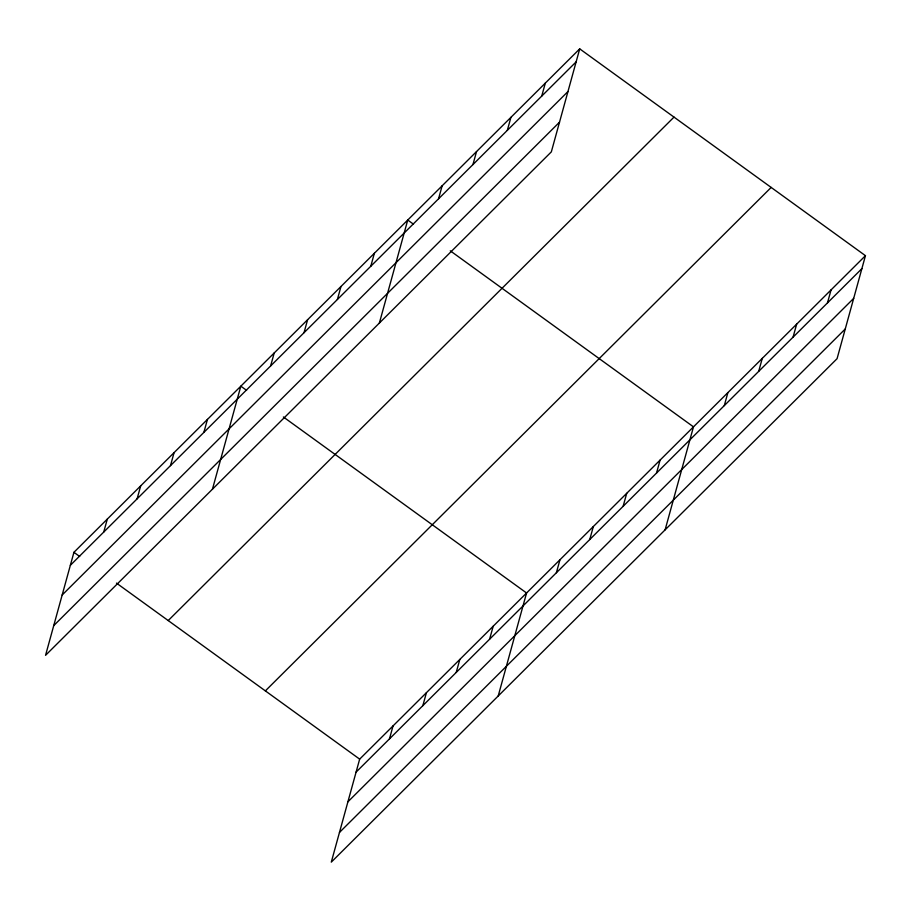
<?xml version="1.0" encoding="UTF-8"?>
<svg xmlns="http://www.w3.org/2000/svg" width="911" height="911" viewBox="0 0 911 911"><rect width="100%" height="100%" fill="white"/><g stroke="black" fill="none" stroke-linecap="round" stroke-linejoin="round"><path stroke-width="1.37" d="M579.715 48.864L73.928 552.317L45.55 655.328L551.337 151.864L579.715 48.864L865.45 255.672L837.072 358.683L331.285 862.136L359.663 759.136L865.45 255.672M103.729 532.081L107.304 519.088M137.106 498.852L140.693 485.859M170.494 465.623L174.069 452.63M203.87 432.395L207.446 419.402M212.457 489.184L240.834 386.173L246.585 390.341M270.635 365.937L274.211 352.944M304.023 332.709L307.599 319.715M337.4 299.48L340.976 286.498M370.788 266.263L374.364 253.269M379.375 323.041L407.741 220.041L413.492 224.197M438.555 198.792L442.142 185.798M472.957 164.561L476.533 151.568M507.347 130.33L510.923 117.337M541.738 96.088L545.313 83.095M389.464 738.901L393.04 725.908M422.841 705.672L426.428 692.679M456.229 672.443L459.804 659.45M489.606 639.215L493.193 626.221M498.203 695.993L526.569 592.993L283.378 416.976M556.37 572.757L559.958 559.764M589.759 539.528L593.334 526.535M623.135 506.3L626.722 493.306M656.524 473.071L660.099 460.078M665.11 529.86L693.476 426.849L450.296 250.832M724.302 405.611L727.878 392.618M758.692 371.369L762.268 358.376M793.082 337.138L796.658 324.145M827.473 302.907L831.06 289.914M70.341 565.31L576.139 61.857M62.164 595.008L567.952 91.555M53.738 625.618L559.525 122.165M168.216 620.562L674.003 117.109M265.363 690.88L771.162 187.427M356.087 772.118L861.874 268.665M347.9 801.828L853.687 298.375M339.473 832.438L845.26 328.973M73.928 552.317L79.667 556.473M116.471 583.108L359.663 759.136"/></g></svg>
